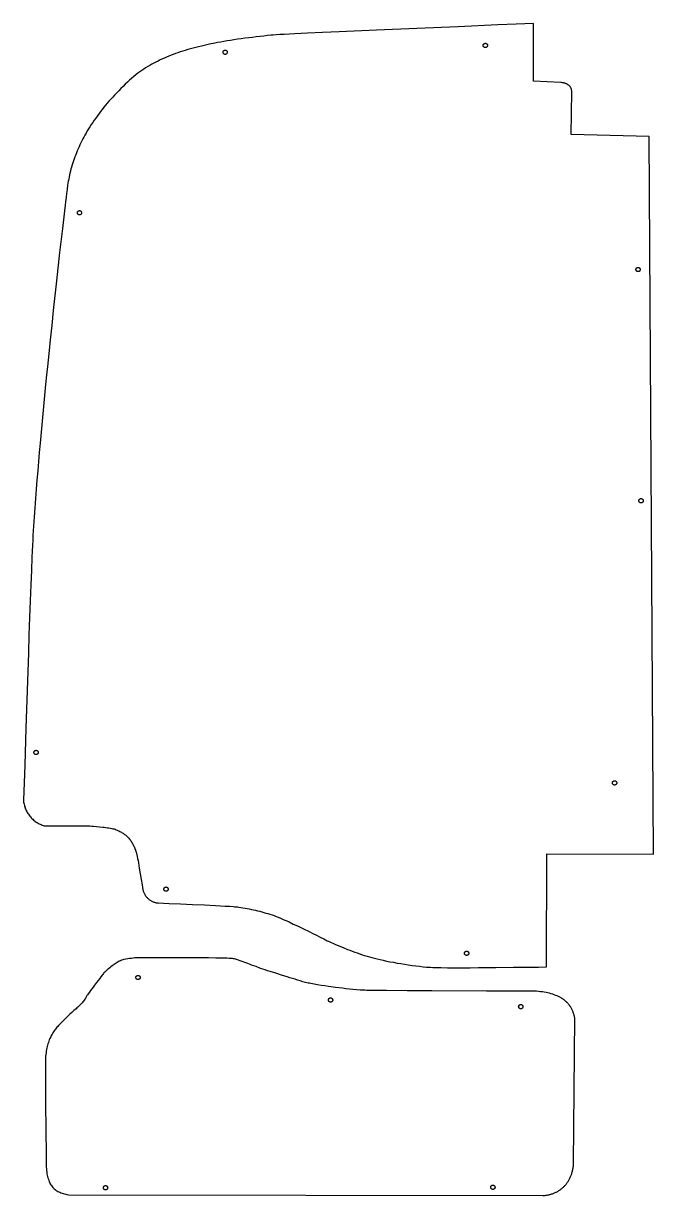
# Model space of a CAD drawing. Extents: x 100 to 8621, y -7991 to 8.
# Drawn here: x 3757 to 4342, y -4731 to -3642 of the extents above; entities that cross this region are included whole.
import ezdxf

# ---------------------------------------------------------------- set-up
doc = ezdxf.new("R2010")
doc.units = 0
doc.layers.add('Default_Layer', color=1, linetype='CONTINUOUS')

msp = doc.modelspace()

# ---------------------------------------------------------------- linework, layer by layer
at = {"layer": 'Default_Layer'}
for points in [[(3867.7, -4446.7), (3867.9, -4447.3), (3868, -4447.9), (3868.2, -4448.5), (3868.5, -4449.1), (3868.7, -4449.7), (3869, -4450.3), (3869.3, -4450.8), (3869.6, -4451.4), (3869.9, -4451.9), (3870.3, -4452.4), (3870.7, -4452.9), (3871.1, -4453.4), (3871.5, -4453.8), (3871.9, -4454.3), (3872.4, -4454.7), (3872.9, -4455.1), (3873.3, -4455.5), (3873.8, -4455.9), (3874.4, -4456.3), (3874.9, -4456.6), (3875.4, -4456.9), (3876, -4457.2), (3876.5, -4457.5), (3877.1, -4457.7), (3877.7, -4458), (3878.3, -4458.2), (3878.9, -4458.3), (3879.5, -4458.5), (3880.1, -4458.6), (3880.8, -4458.7), (3881.4, -4458.8), (3882, -4458.8), (3886.8, -4459), (3891.9, -4459.3), (3902.7, -4459.8), (3913.8, -4460.2), (3924.8, -4460.7), (3935, -4461.2), (3939.8, -4461.4), (3944.1, -4461.7), (3948.1, -4461.9), (3951.5, -4462.2), (3953, -4462.3), (3954.4, -4462.4), (3955.6, -4462.6), (3956.7, -4462.7), (3958.7, -4463), (3960.6, -4463.3), (3962.6, -4463.6), (3964.5, -4464), (3966.5, -4464.4), (3968.4, -4464.8), (3970.4, -4465.2), (3972.3, -4465.6), (3974.2, -4466.1), (3976.2, -4466.6), (3978.1, -4467.1), (3980, -4467.6), (3981.9, -4468.2), (3983.8, -4468.7), (3985.7, -4469.3), (3987.6, -4469.9), (3989.5, -4470.6), (3991.4, -4471.3), (3993.4, -4472.1), (3995.4, -4472.9), (3997.4, -4473.8), (3999.4, -4474.7), (4001.4, -4475.6), (4003.4, -4476.5), (4007.4, -4478.4), (4011.3, -4480.2), (4015, -4482), (4018.6, -4483.7), (4020.3, -4484.5), (4022, -4485.4), (4025.4, -4487.1), (4028.8, -4488.8), (4032.2, -4490.5), (4035.6, -4492.2), (4039, -4493.9), (4040.7, -4494.7), (4042.5, -4495.5), (4044.2, -4496.3), (4045.9, -4497.1), (4049.6, -4498.6), (4053.6, -4500.3), (4057.8, -4502), (4060, -4502.8), (4062.2, -4503.7), (4064.5, -4504.5), (4066.8, -4505.3), (4069.1, -4506.1), (4071.4, -4506.9), (4073.6, -4507.6), (4075.9, -4508.4), (4078.2, -4509), (4080.4, -4509.6), (4082.8, -4510.2), (4085.3, -4510.9), (4088, -4511.5), (4090.9, -4512.1), (4094, -4512.8), (4097.2, -4513.4), (4100.5, -4514), (4103.8, -4514.7), (4107.3, -4515.2), (4110.7, -4515.8), (4114.2, -4516.4), (4117.7, -4516.9), (4121.2, -4517.3), (4124.6, -4517.7), (4128, -4518.1), (4131.2, -4518.4), (4133, -4518.5), (4134.9, -4518.6), (4137.1, -4518.7), (4139.4, -4518.8), (4142, -4518.9), (4144.7, -4518.9), (4150.6, -4519), (4157.2, -4519), (4164.2, -4519), (4171.6, -4519), (4179.4, -4518.9), (4195.5, -4518.8), (4211.9, -4518.6), (4219.9, -4518.5), (4227.8, -4518.4), (4235.3, -4518.4), (4242.5, -4518.3), (4242.9, -4413.3), (4342.1, -4413.6), (4337.9, -3746.6), (4265.6, -3744.8), (4266.2, -3705.2), (4266.2, -3704.7), (4266.1, -3704.2), (4266, -3703.8), (4265.9, -3703.4), (4265.8, -3702.9), (4265.7, -3702.5), (4265.5, -3702.1), (4265.4, -3701.7), (4265.2, -3701.4), (4264.9, -3701), (4264.7, -3700.7), (4264.5, -3700.3), (4264.2, -3700), (4263.9, -3699.7), (4263.6, -3699.4), (4263.3, -3699.1), (4263, -3698.9), (4262.6, -3698.6), (4262.2, -3698.4), (4261.8, -3698.2), (4261.4, -3697.9), (4261, -3697.8), (4260.6, -3697.6), (4260.2, -3697.4), (4259.7, -3697.3), (4259.2, -3697.1), (4258.7, -3697), (4258.2, -3696.9), (4257.7, -3696.8), (4257.2, -3696.8), (4256.7, -3696.7), (4256.1, -3696.7), (4230.5, -3695.3), (4230.5, -3641.7), (4214.5, -3642.4), (4197.4, -3643.1), (4160.5, -3644.7), (4122.2, -3646.4), (4084.6, -3648), (4050, -3649.5), (4034.6, -3650.2), (4020.7, -3650.8), (4008.7, -3651.4), (3998.8, -3651.9), (3994.8, -3652.1), (3991.4, -3652.3), (3988.6, -3652.5), (3986.6, -3652.7), (3983.3, -3653), (3979.9, -3653.4), (3976.5, -3653.7), (3973, -3654.1), (3969.5, -3654.6), (3966, -3655), (3962.5, -3655.5), (3959, -3655.9), (3955.6, -3656.4), (3952.2, -3656.9), (3949, -3657.4), (3945.8, -3657.9), (3942.8, -3658.5), (3939.9, -3659), (3937.1, -3659.5), (3934.6, -3660), (3929.6, -3661), (3927.1, -3661.6), (3924.5, -3662.2), (3922, -3662.8), (3919.4, -3663.4), (3916.9, -3664), (3914.3, -3664.6), (3911.8, -3665.3), (3909.4, -3666), (3907, -3666.7), (3904.6, -3667.4), (3902.3, -3668.1), (3900, -3668.9), (3897.9, -3669.7), (3895.8, -3670.5), (3893.8, -3671.3), (3891.7, -3672.1), (3889.7, -3672.9), (3887.7, -3673.8), (3885.7, -3674.7), (3883.7, -3675.6), (3881.7, -3676.6), (3879.8, -3677.6), (3877.8, -3678.6), (3875.9, -3679.6), (3874, -3680.7), (3872.1, -3681.8), (3870.2, -3682.9), (3868.4, -3684.1), (3866.6, -3685.3), (3864.8, -3686.6), (3863.9, -3687.2), (3863, -3687.9), (3861.1, -3689.4), (3859.2, -3691), (3857.2, -3692.7), (3855.3, -3694.4), (3853.2, -3696.3), (3851.2, -3698.2), (3849.2, -3700.2), (3847.2, -3702.1), (3845.2, -3704.2), (3843.3, -3706.2), (3841.4, -3708.2), (3839.6, -3710.2), (3837.8, -3712.1), (3836.1, -3714), (3834.5, -3715.9), (3833, -3717.7), (3831.4, -3719.6), (3829.9, -3721.6), (3828.4, -3723.5), (3826.9, -3725.5), (3825.4, -3727.6), (3823.9, -3729.6), (3822.5, -3731.6), (3821.1, -3733.7), (3819.7, -3735.7), (3818.4, -3737.7), (3817.1, -3739.7), (3816, -3741.6), (3814.8, -3743.5), (3813.8, -3745.4), (3812.8, -3747.2), (3811.8, -3748.9), (3810.9, -3750.7), (3810, -3752.6), (3809.1, -3754.4), (3808.3, -3756.2), (3807.5, -3758.1), (3806.7, -3760), (3805.9, -3761.9), (3805.2, -3763.7), (3804.5, -3765.6), (3803.8, -3767.5), (3803.1, -3769.4), (3802.5, -3771.3), (3801.9, -3773.2), (3801.3, -3775.1), (3800.8, -3776.9), (3800.3, -3778.8), (3799.8, -3780.7), (3799.4, -3782.5), (3799, -3784.4), (3798.7, -3786.3), (3798.3, -3788.2), (3798, -3790.1), (3797.7, -3792), (3797.2, -3795.9), (3796.7, -3799.7), (3796.2, -3803.5), (3795.7, -3807.4), (3795.3, -3810.5), (3794.7, -3815.9), (3792.8, -3832.3), (3790.3, -3854.6), (3787.4, -3880.7), (3784.4, -3908.4), (3782.9, -3922.2), (3781.5, -3935.6), (3780.1, -3948.5), (3778.9, -3960.4), (3777.8, -3971.1), (3776.9, -3980.5), (3775.3, -3997.6), (3773.7, -4014.6), (3772.1, -4031.7), (3771.3, -4040.3), (3770.6, -4048.8), (3769.9, -4057.4), (3769.2, -4065.9), (3768.5, -4074.5), (3767.8, -4083), (3767.2, -4091.6), (3766.6, -4100.1), (3766.1, -4108.7), (3765.5, -4117.3), (3765.3, -4121.7), (3765, -4126.6), (3764.7, -4131.9), (3764.5, -4137.6), (3764, -4149.9), (3763.4, -4163.4), (3762.9, -4178), (3762.3, -4193.5), (3761.7, -4209.7), (3761.2, -4226.6), (3760, -4261.3), (3758.9, -4296.5), (3757.8, -4330.8), (3757.2, -4347.3), (3756.7, -4363), (3756.7, -4364.1), (3756.8, -4365.1), (3757, -4366.2), (3757.2, -4367.2), (3757.5, -4368.2), (3757.7, -4369.2), (3758.1, -4370.1), (3758.4, -4371.1), (3758.8, -4372.1), (3759.3, -4373), (3759.7, -4373.9), (3760.2, -4374.8), (3760.8, -4375.7), (3761.3, -4376.5), (3761.9, -4377.3), (3762.6, -4378.2), (3763.2, -4378.9), (3763.9, -4379.7), (3764.6, -4380.4), (3765.3, -4381.1), (3766.1, -4381.8), (3766.9, -4382.5), (3767.7, -4383.1), (3768.5, -4383.7), (3769.4, -4384.2), (3770.3, -4384.7), (3771.2, -4385.2), (3772.1, -4385.7), (3773, -4386.1), (3774, -4386.5), (3774.9, -4386.8), (3775.9, -4387.1), (3782, -4387.1), (3788.5, -4387.1), (3801.9, -4387.1), (3808.2, -4387.1), (3813.8, -4387.2), (3816.2, -4387.2), (3818.4, -4387.3), (3820.2, -4387.4), (3821.8, -4387.5), (3824.5, -4387.7), (3827.4, -4388), (3830.4, -4388.3), (3831.8, -4388.5), (3833.3, -4388.7), (3834.7, -4388.9), (3836.1, -4389.1), (3837.4, -4389.3), (3838.7, -4389.6), (3839.8, -4389.9), (3840.9, -4390.1), (3841.9, -4390.4), (3842.8, -4390.8), (3843.6, -4391.1), (3844.5, -4391.5), (3845.3, -4391.9), (3846.1, -4392.3), (3846.9, -4392.7), (3847.7, -4393.1), (3848.4, -4393.6), (3849.2, -4394.1), (3849.9, -4394.6), (3850.7, -4395.2), (3851.4, -4395.7), (3852.1, -4396.3), (3852.7, -4396.9), (3853.4, -4397.5), (3854, -4398.1), (3854.6, -4398.8), (3855.2, -4399.5), (3855.7, -4400.2), (3856.3, -4400.9), (3856.8, -4401.7), (3857.3, -4402.4), (3857.7, -4403.2), (3858.2, -4404), (3858.6, -4404.8), (3859, -4405.7), (3859.4, -4406.5), (3859.7, -4407.3), (3860.1, -4408.2), (3860.7, -4409.9), (3861.4, -4411.6), (3861.5, -4412.1), (3861.7, -4412.7), (3862, -4414), (3862.3, -4415.6), (3862.7, -4417.4), (3863.1, -4419.4), (3863.5, -4421.7), (3864.3, -4426.5), (3866.1, -4436.9), (3866.9, -4442), (3867.7, -4446.7)], [(3942.1, -3668.3), (3942.1, -3668.1), (3942.1, -3667.9), (3942.2, -3667.7), (3942.3, -3667.5), (3942.4, -3667.3), (3942.5, -3667.2), (3942.6, -3667), (3942.7, -3666.9), (3942.9, -3666.8), (3943, -3666.7), (3943.2, -3666.6), (3943.4, -3666.5), (3943.6, -3666.4), (3943.8, -3666.4), (3944, -3666.4), (3944.2, -3666.4), (3944.4, -3666.4), (3944.6, -3666.4), (3944.8, -3666.5), (3944.9, -3666.6), (3945.1, -3666.7), (3945.3, -3666.8), (3945.4, -3666.9), (3945.6, -3667), (3945.7, -3667.2), (3945.8, -3667.3), (3945.9, -3667.5), (3945.9, -3667.7), (3946, -3667.9), (3946, -3668.1), (3946.1, -3668.3), (3946.1, -3668.5), (3946, -3668.7), (3946, -3668.9), (3945.9, -3669.1), (3945.9, -3669.3), (3945.8, -3669.4), (3945.7, -3669.6), (3945.5, -3669.7), (3945.4, -3669.9), (3945.3, -3670), (3945.1, -3670.1), (3944.9, -3670.2), (3944.7, -3670.3), (3944.6, -3670.3), (3944.4, -3670.4), (3944.2, -3670.4), (3944, -3670.4), (3943.8, -3670.4), (3943.6, -3670.3), (3943.4, -3670.3), (3943.2, -3670.2), (3943, -3670.1), (3942.9, -3670), (3942.7, -3669.9), (3942.6, -3669.7), (3942.5, -3669.6), (3942.4, -3669.4), (3942.3, -3669.2), (3942.2, -3669.1), (3942.1, -3668.9), (3942.1, -3668.7), (3942.1, -3668.5), (3942.1, -3668.3)], [(4183.8, -3662), (4183.8, -3661.8), (4183.9, -3661.6), (4183.9, -3661.4), (4184, -3661.2), (4184.1, -3661.1), (4184.2, -3660.9), (4184.3, -3660.8), (4184.5, -3660.6), (4184.6, -3660.5), (4184.8, -3660.4), (4185, -3660.3), (4185.1, -3660.2), (4185.3, -3660.2), (4185.5, -3660.1), (4185.7, -3660.1), (4185.9, -3660.1), (4186.1, -3660.1), (4186.3, -3660.2), (4186.5, -3660.2), (4186.7, -3660.3), (4186.9, -3660.4), (4187, -3660.5), (4187.2, -3660.6), (4187.3, -3660.8), (4187.4, -3660.9), (4187.5, -3661.1), (4187.6, -3661.3), (4187.7, -3661.4), (4187.8, -3661.6), (4187.8, -3661.8), (4187.8, -3662), (4187.8, -3662.2), (4187.8, -3662.4), (4187.8, -3662.6), (4187.7, -3662.8), (4187.6, -3663), (4187.5, -3663.2), (4187.4, -3663.3), (4187.3, -3663.5), (4187.2, -3663.6), (4187, -3663.7), (4186.9, -3663.8), (4186.7, -3663.9), (4186.5, -3664), (4186.3, -3664), (4186.1, -3664.1), (4185.9, -3664.1), (4185.7, -3664.1), (4185.5, -3664.1), (4185.3, -3664), (4185.1, -3664), (4185, -3663.9), (4184.8, -3663.8), (4184.6, -3663.7), (4184.5, -3663.6), (4184.3, -3663.4), (4184.2, -3663.3), (4184.1, -3663.1), (4184, -3663), (4183.9, -3662.8), (4183.9, -3662.6), (4183.8, -3662.4), (4183.8, -3662.2), (4183.8, -3662)], [(3806.8, -3817.5), (3806.8, -3817.3), (3806.8, -3817.1), (3806.9, -3816.9), (3807, -3816.7), (3807.1, -3816.6), (3807.2, -3816.4), (3807.3, -3816.3), (3807.4, -3816.1), (3807.6, -3816), (3807.7, -3815.9), (3807.9, -3815.8), (3808.1, -3815.7), (3808.3, -3815.7), (3808.5, -3815.6), (3808.7, -3815.6), (3808.9, -3815.6), (3809.1, -3815.6), (3809.3, -3815.7), (3809.5, -3815.7), (3809.6, -3815.8), (3809.8, -3815.9), (3810, -3816), (3810.1, -3816.1), (3810.3, -3816.3), (3810.4, -3816.4), (3810.5, -3816.6), (3810.6, -3816.8), (3810.6, -3816.9), (3810.7, -3817.1), (3810.7, -3817.3), (3810.8, -3817.5), (3810.8, -3817.7), (3810.7, -3817.9), (3810.7, -3818.1), (3810.6, -3818.3), (3810.6, -3818.5), (3810.5, -3818.7), (3810.4, -3818.8), (3810.2, -3819), (3810.1, -3819.1), (3810, -3819.2), (3809.8, -3819.3), (3809.6, -3819.4), (3809.4, -3819.5), (3809.3, -3819.6), (3809.1, -3819.6), (3808.9, -3819.6), (3808.7, -3819.6), (3808.5, -3819.6), (3808.3, -3819.6), (3808.1, -3819.5), (3807.9, -3819.4), (3807.7, -3819.3), (3807.6, -3819.2), (3807.4, -3819.1), (3807.3, -3819), (3807.2, -3818.8), (3807.1, -3818.6), (3807, -3818.5), (3806.9, -3818.3), (3806.8, -3818.1), (3806.8, -3817.9), (3806.8, -3817.7), (3806.8, -3817.5)], [(4325.7, -3870.2), (4325.7, -3870), (4325.8, -3869.8), (4325.8, -3869.6), (4325.9, -3869.5), (4326, -3869.3), (4326.1, -3869.1), (4326.2, -3869), (4326.4, -3868.9), (4326.5, -3868.7), (4326.7, -3868.6), (4326.9, -3868.5), (4327, -3868.5), (4327.2, -3868.4), (4327.4, -3868.4), (4327.6, -3868.3), (4327.8, -3868.3), (4328, -3868.4), (4328.2, -3868.4), (4328.4, -3868.5), (4328.6, -3868.5), (4328.8, -3868.6), (4328.9, -3868.7), (4329.1, -3868.9), (4329.2, -3869), (4329.3, -3869.2), (4329.4, -3869.3), (4329.5, -3869.5), (4329.6, -3869.7), (4329.7, -3869.8), (4329.7, -3870), (4329.7, -3870.2), (4329.7, -3870.4), (4329.7, -3870.7), (4329.7, -3870.8), (4329.6, -3871), (4329.5, -3871.2), (4329.4, -3871.4), (4329.3, -3871.5), (4329.2, -3871.7), (4329.1, -3871.8), (4328.9, -3871.9), (4328.8, -3872.1), (4328.6, -3872.1), (4328.4, -3872.2), (4328.2, -3872.3), (4328, -3872.3), (4327.8, -3872.3), (4327.6, -3872.3), (4327.4, -3872.3), (4327.2, -3872.3), (4327, -3872.2), (4326.8, -3872.1), (4326.7, -3872), (4326.5, -3871.9), (4326.4, -3871.8), (4326.2, -3871.7), (4326.1, -3871.5), (4326, -3871.4), (4325.9, -3871.2), (4325.8, -3871), (4325.8, -3870.8), (4325.7, -3870.6), (4325.7, -3870.4), (4325.7, -3870.2)], [(4328.5, -4085.1), (4328.5, -4084.9), (4328.5, -4084.7), (4328.6, -4084.5), (4328.7, -4084.3), (4328.8, -4084.1), (4328.9, -4084), (4329, -4083.8), (4329.1, -4083.7), (4329.3, -4083.6), (4329.5, -4083.5), (4329.6, -4083.4), (4329.8, -4083.3), (4330, -4083.2), (4330.2, -4083.2), (4330.4, -4083.2), (4330.6, -4083.2), (4330.8, -4083.2), (4331, -4083.2), (4331.2, -4083.3), (4331.4, -4083.4), (4331.5, -4083.5), (4331.7, -4083.6), (4331.8, -4083.7), (4332, -4083.8), (4332.1, -4084), (4332.2, -4084.2), (4332.3, -4084.3), (4332.4, -4084.5), (4332.4, -4084.7), (4332.5, -4084.9), (4332.5, -4085.1), (4332.5, -4085.3), (4332.5, -4085.5), (4332.4, -4085.7), (4332.4, -4085.9), (4332.3, -4086.1), (4332.2, -4086.2), (4332.1, -4086.4), (4332, -4086.5), (4331.8, -4086.7), (4331.7, -4086.8), (4331.5, -4086.9), (4331.3, -4087), (4331.2, -4087.1), (4331, -4087.1), (4330.8, -4087.2), (4330.6, -4087.2), (4330.4, -4087.2), (4330.2, -4087.2), (4330, -4087.1), (4329.8, -4087.1), (4329.6, -4087), (4329.4, -4086.9), (4329.3, -4086.8), (4329.1, -4086.7), (4329, -4086.5), (4328.9, -4086.4), (4328.8, -4086.2), (4328.7, -4086), (4328.6, -4085.9), (4328.5, -4085.7), (4328.5, -4085.5), (4328.5, -4085.3), (4328.5, -4085.1)], [(3766.4, -4318.9), (3766.4, -4318.7), (3766.4, -4318.5), (3766.5, -4318.3), (3766.6, -4318.2), (3766.7, -4318), (3766.8, -4317.8), (3766.9, -4317.7), (3767, -4317.5), (3767.2, -4317.4), (3767.3, -4317.3), (3767.5, -4317.2), (3767.7, -4317.2), (3767.9, -4317.1), (3768.1, -4317.1), (3768.3, -4317), (3768.5, -4317), (3768.7, -4317.1), (3768.9, -4317.1), (3769.1, -4317.2), (3769.2, -4317.2), (3769.4, -4317.3), (3769.6, -4317.4), (3769.7, -4317.6), (3769.9, -4317.7), (3770, -4317.8), (3770.1, -4318), (3770.2, -4318.2), (3770.3, -4318.4), (3770.3, -4318.5), (3770.3, -4318.7), (3770.4, -4318.9), (3770.4, -4319.1), (3770.3, -4319.3), (3770.3, -4319.5), (3770.2, -4319.7), (3770.2, -4319.9), (3770.1, -4320.1), (3770, -4320.2), (3769.8, -4320.4), (3769.7, -4320.5), (3769.6, -4320.6), (3769.4, -4320.7), (3769.2, -4320.8), (3769.1, -4320.9), (3768.9, -4321), (3768.7, -4321), (3768.5, -4321), (3768.3, -4321), (3768.1, -4321), (3767.9, -4321), (3767.7, -4320.9), (3767.5, -4320.8), (3767.3, -4320.7), (3767.2, -4320.6), (3767, -4320.5), (3766.9, -4320.4), (3766.8, -4320.2), (3766.7, -4320.1), (3766.6, -4319.9), (3766.5, -4319.7), (3766.4, -4319.5), (3766.4, -4319.3), (3766.4, -4319.1), (3766.4, -4318.9)], [(4303.9, -4347.2), (4304, -4347), (4304, -4346.8), (4304.1, -4346.6), (4304.1, -4346.4), (4304.2, -4346.3), (4304.3, -4346.1), (4304.5, -4345.9), (4304.6, -4345.8), (4304.7, -4345.7), (4304.9, -4345.6), (4305.1, -4345.5), (4305.2, -4345.4), (4305.4, -4345.4), (4305.6, -4345.3), (4305.8, -4345.3), (4306, -4345.3), (4306.2, -4345.3), (4306.4, -4345.4), (4306.6, -4345.4), (4306.8, -4345.5), (4307, -4345.6), (4307.1, -4345.7), (4307.3, -4345.8), (4307.4, -4346), (4307.5, -4346.1), (4307.6, -4346.3), (4307.7, -4346.4), (4307.8, -4346.6), (4307.9, -4346.8), (4307.9, -4347), (4307.9, -4347.2), (4307.9, -4347.4), (4307.9, -4347.6), (4307.9, -4347.8), (4307.8, -4348), (4307.7, -4348.2), (4307.6, -4348.3), (4307.5, -4348.5), (4307.4, -4348.6), (4307.3, -4348.8), (4307.1, -4348.9), (4307, -4349), (4306.8, -4349.1), (4306.6, -4349.2), (4306.4, -4349.2), (4306.2, -4349.3), (4306, -4349.3), (4305.8, -4349.3), (4305.6, -4349.3), (4305.4, -4349.2), (4305.2, -4349.2), (4305.1, -4349.1), (4304.9, -4349), (4304.7, -4348.9), (4304.6, -4348.8), (4304.4, -4348.6), (4304.3, -4348.5), (4304.2, -4348.3), (4304.1, -4348.2), (4304, -4348), (4304, -4347.8), (4304, -4347.6), (4303.9, -4347.4), (4303.9, -4347.2)], [(3887.1, -4445.9), (3887.1, -4445.7), (3887.2, -4445.5), (3887.2, -4445.4), (3887.3, -4445.2), (3887.4, -4445), (3887.5, -4444.8), (3887.6, -4444.7), (3887.8, -4444.6), (3887.9, -4444.4), (3888.1, -4444.3), (3888.2, -4444.2), (3888.4, -4444.2), (3888.6, -4444.1), (3888.8, -4444.1), (3889, -4444), (3889.2, -4444), (3889.4, -4444.1), (3889.6, -4444.1), (3889.8, -4444.2), (3890, -4444.2), (3890.1, -4444.3), (3890.3, -4444.4), (3890.4, -4444.6), (3890.6, -4444.7), (3890.7, -4444.9), (3890.8, -4445), (3890.9, -4445.2), (3891, -4445.4), (3891, -4445.6), (3891.1, -4445.7), (3891.1, -4445.9), (3891.1, -4446.1), (3891.1, -4446.4), (3891, -4446.5), (3891, -4446.7), (3890.9, -4446.9), (3890.8, -4447.1), (3890.7, -4447.2), (3890.6, -4447.4), (3890.4, -4447.5), (3890.3, -4447.7), (3890.1, -4447.8), (3889.9, -4447.9), (3889.8, -4447.9), (3889.6, -4448), (3889.4, -4448), (3889.2, -4448), (3889, -4448), (3888.8, -4448), (3888.6, -4448), (3888.4, -4447.9), (3888.2, -4447.8), (3888, -4447.8), (3887.9, -4447.6), (3887.7, -4447.5), (3887.6, -4447.4), (3887.5, -4447.2), (3887.4, -4447.1), (3887.3, -4446.9), (3887.2, -4446.7), (3887.2, -4446.5), (3887.1, -4446.3), (3887.1, -4446.1), (3887.1, -4445.9)], [(4166.5, -4505.5), (4166.5, -4505.3), (4166.5, -4505.1), (4166.6, -4504.9), (4166.7, -4504.7), (4166.7, -4504.6), (4166.9, -4504.4), (4167, -4504.3), (4167.1, -4504.1), (4167.3, -4504), (4167.4, -4503.9), (4167.6, -4503.8), (4167.8, -4503.7), (4168, -4503.7), (4168.2, -4503.6), (4168.4, -4503.6), (4168.6, -4503.6), (4168.8, -4503.6), (4169, -4503.7), (4169.1, -4503.7), (4169.3, -4503.8), (4169.5, -4503.9), (4169.7, -4504), (4169.8, -4504.1), (4169.9, -4504.3), (4170.1, -4504.4), (4170.2, -4504.6), (4170.3, -4504.7), (4170.3, -4504.9), (4170.4, -4505.1), (4170.4, -4505.3), (4170.5, -4505.5), (4170.5, -4505.7), (4170.4, -4505.9), (4170.4, -4506.1), (4170.3, -4506.3), (4170.3, -4506.5), (4170.2, -4506.7), (4170.1, -4506.8), (4169.9, -4507), (4169.8, -4507.1), (4169.6, -4507.2), (4169.5, -4507.3), (4169.3, -4507.4), (4169.1, -4507.5), (4168.9, -4507.5), (4168.8, -4507.6), (4168.6, -4507.6), (4168.4, -4507.6), (4168.1, -4507.6), (4167.9, -4507.5), (4167.8, -4507.5), (4167.6, -4507.4), (4167.4, -4507.3), (4167.3, -4507.2), (4167.1, -4507.1), (4167, -4506.9), (4166.8, -4506.8), (4166.7, -4506.6), (4166.6, -4506.5), (4166.6, -4506.3), (4166.5, -4506.1), (4166.5, -4505.9), (4166.5, -4505.7), (4166.5, -4505.5)], [(4233.3, -4540.9), (4211.3, -4540.8), (4186.8, -4540.7), (4136.1, -4540.5), (4113.2, -4540.4), (4093.9, -4540.3), (4086.1, -4540.2), (4079.8, -4540.2), (4075.3, -4540.1), (4073.7, -4540), (4072.6, -4540), (4069.4, -4539.8), (4066.1, -4539.5), (4062.8, -4539.2), (4059.5, -4538.9), (4056.3, -4538.5), (4053, -4538.1), (4046.6, -4537.3), (4040, -4536.4), (4036.6, -4535.9), (4033.2, -4535.4), (4029.9, -4534.9), (4026.8, -4534.4), (4023.8, -4533.8), (4022.5, -4533.5), (4021.2, -4533.3), (4020, -4533), (4018.7, -4532.7), (4016.3, -4532), (4013.8, -4531.3), (4011.4, -4530.6), (4009, -4529.8), (4006.6, -4529), (4004.1, -4528.3), (4001.7, -4527.5), (3996.5, -4525.9), (3991.1, -4524.2), (3985.8, -4522.6), (3983.4, -4521.8), (3981.2, -4521), (3979.2, -4520.3), (3977, -4519.6), (3972.8, -4518), (3968.7, -4516.5), (3966.8, -4515.8), (3965, -4515.2), (3963.2, -4514.5), (3961.5, -4513.9), (3959.8, -4513.2), (3958.1, -4512.5), (3956.4, -4511.9), (3955.5, -4511.6), (3954.6, -4511.3), (3953.7, -4511.1), (3952.8, -4510.9), (3951.9, -4510.7), (3951, -4510.5), (3950.4, -4510.4), (3949.3, -4510.4), (3947.8, -4510.3), (3945.9, -4510.2), (3941.2, -4510.1), (3935.4, -4510), (3928.7, -4509.9), (3921.3, -4509.9), (3913.5, -4509.8), (3905.5, -4509.8), (3889.6, -4509.7), (3875.6, -4509.7), (3869.8, -4509.8), (3865.2, -4509.8), (3862, -4509.9), (3860.9, -4509.9), (3860.3, -4509.9), (3858.7, -4510.1), (3856.9, -4510.3), (3855.2, -4510.5), (3853.5, -4510.8), (3851.8, -4511), (3850.2, -4511.4), (3849.5, -4511.5), (3848.9, -4511.7), (3848.2, -4511.9), (3847.7, -4512.1), (3847.2, -4512.3), (3846.6, -4512.5), (3846.1, -4512.8), (3845.6, -4513), (3844.6, -4513.6), (3843.7, -4514.1), (3842.7, -4514.8), (3841.8, -4515.4), (3840, -4516.7), (3839, -4517.4), (3837.9, -4518.2), (3836.9, -4519), (3835.8, -4519.9), (3834.7, -4520.8), (3833.8, -4521.6), (3832.9, -4522.4), (3832.2, -4523.1), (3831.5, -4523.8), (3830.9, -4524.5), (3830.3, -4525.2), (3829.8, -4525.9), (3828.6, -4527.4), (3827.5, -4528.9), (3824.4, -4532.9), (3822.7, -4535.1), (3821.3, -4537), (3820.1, -4538.5), (3819, -4540.1), (3817.9, -4541.7), (3816.8, -4543.3), (3816.3, -4544.1), (3815.7, -4544.9), (3814.7, -4546.7), (3814.2, -4547.5), (3813.7, -4548.3), (3813.1, -4549.2), (3812.5, -4550), (3811.9, -4550.7), (3811.2, -4551.5), (3810.6, -4552.2), (3809.9, -4552.9), (3808.5, -4554.3), (3807.1, -4555.6), (3806.3, -4556.4), (3805.5, -4557.1), (3803.6, -4558.8), (3801.7, -4560.6), (3799.9, -4562.2), (3796.5, -4565.5), (3794.8, -4567.1), (3793.3, -4568.6), (3791.9, -4570), (3790.5, -4571.4), (3789.8, -4572.1), (3789.2, -4572.8), (3788.5, -4573.6), (3787.8, -4574.3), (3786.5, -4576), (3785.9, -4576.8), (3785.2, -4577.7), (3784.5, -4578.7), (3783.9, -4579.6), (3783.3, -4580.6), (3782.7, -4581.6), (3782.2, -4582.6), (3781.7, -4583.7), (3781.2, -4584.8), (3780.7, -4586), (3780.2, -4587.2), (3779.8, -4588.4), (3779.4, -4589.7), (3779, -4590.9), (3778.7, -4592.2), (3778.4, -4593.5), (3778.1, -4595), (3777.9, -4596.5), (3777.7, -4598), (3777.5, -4599.6), (3777.3, -4601.1), (3777.2, -4602.6), (3777.1, -4603.2), (3777.1, -4604), (3777.1, -4606.7), (3777.1, -4610.5), (3777.1, -4615.2), (3777.2, -4627.2), (3777.3, -4641.5), (3777.5, -4673.3), (3777.7, -4688.7), (3777.8, -4702.4), (3777.9, -4704.1), (3778, -4705.8), (3778.1, -4707.4), (3778.3, -4708.9), (3778.5, -4710.4), (3778.8, -4711.8), (3779.1, -4713.1), (3779.4, -4714.3), (3779.8, -4715.5), (3780.2, -4716.7), (3780.6, -4717.8), (3781.1, -4718.8), (3781.6, -4719.7), (3782.1, -4720.7), (3782.7, -4721.5), (3783.3, -4722.3), (3783.9, -4723.1), (3784.6, -4723.8), (3785.3, -4724.5), (3786.1, -4725.1), (3786.9, -4725.7), (3787.7, -4726.3), (3788.6, -4726.8), (3789.5, -4727.2), (3790.5, -4727.7), (3791.5, -4728.1), (3792.5, -4728.5), (3793.6, -4728.8), (3794.7, -4729.2), (3795.9, -4729.5), (3797.1, -4729.7), (3798.4, -4730), (4239.3, -4730.7), (4240.7, -4730.6), (4241.4, -4730.5), (4242.1, -4730.4), (4242.8, -4730.3), (4243.4, -4730.2), (4244.1, -4730.1), (4244.8, -4730), (4245.5, -4729.8), (4246.1, -4729.6), (4246.8, -4729.4), (4247.4, -4729.2), (4248.1, -4729), (4248.7, -4728.8), (4249.3, -4728.6), (4250, -4728.3), (4250.6, -4728), (4251.2, -4727.7), (4251.8, -4727.5), (4252.4, -4727.1), (4253, -4726.8), (4253.5, -4726.5), (4254.1, -4726.1), (4254.7, -4725.8), (4255.2, -4725.4), (4255.8, -4725), (4256.3, -4724.6), (4256.8, -4724.2), (4257.3, -4723.7), (4257.8, -4723.3), (4258.3, -4722.8), (4258.8, -4722.4), (4259.3, -4721.9), (4259.8, -4721.4), (4260.2, -4720.9), (4260.7, -4720.4), (4261.1, -4719.8), (4261.5, -4719.3), (4261.9, -4718.7), (4262.3, -4718.2), (4262.7, -4717.6), (4263.1, -4717), (4263.4, -4716.4), (4263.8, -4715.7), (4264.1, -4715.1), (4264.4, -4714.5), (4264.7, -4713.8), (4265, -4713.1), (4265.3, -4712.5), (4265.6, -4711.8), (4265.8, -4711.1), (4266.1, -4710.4), (4266.3, -4709.6), (4266.5, -4708.9), (4266.7, -4708.1), (4266.9, -4707.4), (4267.1, -4706.6), (4267.2, -4705.8), (4267.4, -4705), (4267.5, -4704.2), (4267.6, -4703.4), (4267.7, -4702.6), (4267.7, -4701.7), (4267.8, -4700.9), (4269, -4565.7), (4268.8, -4565), (4268.6, -4564.2), (4268.4, -4563.5), (4268.2, -4562.8), (4268, -4562.1), (4267.8, -4561.4), (4267.5, -4560.7), (4267.3, -4560.1), (4267, -4559.4), (4266.7, -4558.8), (4266.4, -4558.2), (4266.1, -4557.5), (4265.8, -4556.9), (4265.5, -4556.4), (4265.2, -4555.8), (4264.8, -4555.2), (4264.4, -4554.7), (4264.1, -4554.1), (4263.7, -4553.6), (4263.3, -4553.1), (4262.8, -4552.6), (4262.4, -4552.1), (4262, -4551.6), (4261.5, -4551.2), (4261.1, -4550.7), (4260.6, -4550.3), (4260.1, -4549.9), (4259.6, -4549.4), (4259.1, -4549), (4258.5, -4548.6), (4258, -4548.2), (4257.5, -4547.9), (4256.9, -4547.5), (4256.3, -4547.1), (4255.7, -4546.8), (4255.1, -4546.5), (4253.9, -4545.8), (4252.6, -4545.2), (4251.3, -4544.7), (4249.9, -4544.1), (4248.4, -4543.7), (4246.9, -4543.2), (4245.4, -4542.8), (4243.8, -4542.4), (4242.2, -4542.1), (4240.5, -4541.8), (4238.8, -4541.5), (4237, -4541.3), (4235.1, -4541.1), (4233.3, -4540.9)], [(3865.1, -4528.2), (3865.1, -4528.4), (3865.1, -4528.6), (3865, -4528.8), (3865, -4528.9), (3864.9, -4529.1), (3864.8, -4529.3), (3864.6, -4529.4), (3864.5, -4529.6), (3864.4, -4529.7), (3864.2, -4529.8), (3864, -4529.9), (3863.9, -4530), (3863.7, -4530), (3863.5, -4530.1), (3863.3, -4530.1), (3863.1, -4530.1), (3862.9, -4530.1), (3862.7, -4530), (3862.5, -4530), (3862.3, -4529.9), (3862.1, -4529.8), (3862, -4529.7), (3861.8, -4529.6), (3861.7, -4529.5), (3861.6, -4529.3), (3861.4, -4529.1), (3861.3, -4529), (3861.3, -4528.8), (3861.2, -4528.6), (3861.2, -4528.4), (3861.1, -4528.2), (3861.1, -4528), (3861.2, -4527.8), (3861.2, -4527.6), (3861.2, -4527.4), (3861.3, -4527.2), (3861.4, -4527.1), (3861.5, -4526.9), (3861.6, -4526.8), (3861.8, -4526.6), (3861.9, -4526.5), (3862.1, -4526.4), (3862.2, -4526.3), (3862.4, -4526.2), (3862.6, -4526.2), (3862.8, -4526.1), (3863, -4526.1), (3863.2, -4526.1), (3863.4, -4526.1), (3863.6, -4526.1), (3863.8, -4526.2), (3864, -4526.3), (3864.2, -4526.4), (3864.3, -4526.5), (3864.5, -4526.6), (3864.6, -4526.7), (3864.7, -4526.9), (3864.8, -4527), (3864.9, -4527.2), (3865, -4527.4), (3865.1, -4527.6), (3865.1, -4527.8), (3865.1, -4528), (3865.1, -4528.2)], [(4044, -4549.1), (4044, -4549.3), (4044, -4549.5), (4043.9, -4549.7), (4043.8, -4549.9), (4043.7, -4550), (4043.6, -4550.2), (4043.5, -4550.4), (4043.4, -4550.5), (4043.2, -4550.6), (4043.1, -4550.7), (4042.9, -4550.8), (4042.7, -4550.9), (4042.5, -4551), (4042.3, -4551), (4042.1, -4551), (4041.9, -4551), (4041.7, -4551), (4041.5, -4551), (4041.3, -4550.9), (4041.2, -4550.8), (4041, -4550.8), (4040.8, -4550.7), (4040.7, -4550.5), (4040.5, -4550.4), (4040.4, -4550.3), (4040.3, -4550.1), (4040.2, -4549.9), (4040.1, -4549.7), (4040.1, -4549.6), (4040, -4549.4), (4040, -4549.2), (4040, -4549), (4040, -4548.8), (4040.1, -4548.6), (4040.1, -4548.4), (4040.2, -4548.2), (4040.3, -4548), (4040.4, -4547.9), (4040.5, -4547.7), (4040.6, -4547.6), (4040.8, -4547.4), (4040.9, -4547.3), (4041.1, -4547.2), (4041.3, -4547.2), (4041.5, -4547.1), (4041.7, -4547.1), (4041.9, -4547), (4042.1, -4547), (4042.3, -4547.1), (4042.5, -4547.1), (4042.7, -4547.1), (4042.8, -4547.2), (4043, -4547.3), (4043.2, -4547.4), (4043.3, -4547.5), (4043.5, -4547.7), (4043.6, -4547.8), (4043.7, -4548), (4043.8, -4548.1), (4043.9, -4548.3), (4043.9, -4548.5), (4044, -4548.7), (4044, -4548.9), (4044, -4549.1)], [(4220.7, -4555.3), (4220.7, -4555.5), (4220.7, -4555.7), (4220.6, -4555.9), (4220.5, -4556), (4220.4, -4556.2), (4220.3, -4556.4), (4220.2, -4556.5), (4220.1, -4556.7), (4219.9, -4556.8), (4219.8, -4556.9), (4219.6, -4557), (4219.4, -4557.1), (4219.2, -4557.1), (4219.1, -4557.2), (4218.9, -4557.2), (4218.6, -4557.2), (4218.4, -4557.2), (4218.2, -4557.1), (4218.1, -4557.1), (4217.9, -4557), (4217.7, -4556.9), (4217.5, -4556.8), (4217.4, -4556.7), (4217.3, -4556.6), (4217.1, -4556.4), (4217, -4556.3), (4216.9, -4556.1), (4216.8, -4555.9), (4216.8, -4555.7), (4216.7, -4555.5), (4216.7, -4555.3), (4216.7, -4555.1), (4216.7, -4554.9), (4216.8, -4554.7), (4216.8, -4554.5), (4216.9, -4554.4), (4217, -4554.2), (4217.1, -4554), (4217.2, -4553.9), (4217.4, -4553.7), (4217.5, -4553.6), (4217.7, -4553.5), (4217.8, -4553.4), (4218, -4553.3), (4218.2, -4553.3), (4218.4, -4553.2), (4218.6, -4553.2), (4218.8, -4553.2), (4219, -4553.2), (4219.2, -4553.3), (4219.4, -4553.3), (4219.6, -4553.4), (4219.7, -4553.5), (4219.9, -4553.6), (4220, -4553.7), (4220.2, -4553.8), (4220.3, -4554), (4220.4, -4554.1), (4220.5, -4554.3), (4220.6, -4554.5), (4220.6, -4554.7), (4220.7, -4554.9), (4220.7, -4555.1), (4220.7, -4555.3)], [(3834.9, -4723.5), (3834.9, -4723.7), (3834.8, -4723.9), (3834.8, -4724.1), (3834.7, -4724.3), (3834.6, -4724.5), (3834.5, -4724.6), (3834.4, -4724.8), (3834.3, -4724.9), (3834.1, -4725), (3834, -4725.1), (3833.8, -4725.2), (3833.6, -4725.3), (3833.4, -4725.4), (3833.2, -4725.4), (3833, -4725.4), (3832.8, -4725.4), (3832.6, -4725.4), (3832.4, -4725.4), (3832.2, -4725.3), (3832.1, -4725.3), (3831.9, -4725.2), (3831.7, -4725.1), (3831.6, -4724.9), (3831.4, -4724.8), (3831.3, -4724.7), (3831.2, -4724.5), (3831.1, -4724.3), (3831, -4724.2), (3831, -4724), (3830.9, -4723.8), (3830.9, -4723.6), (3830.9, -4723.4), (3830.9, -4723.2), (3831, -4723), (3831, -4722.8), (3831.1, -4722.6), (3831.2, -4722.4), (3831.3, -4722.3), (3831.4, -4722.1), (3831.5, -4722), (3831.7, -4721.9), (3831.8, -4721.7), (3832, -4721.7), (3832.2, -4721.6), (3832.4, -4721.5), (3832.6, -4721.5), (3832.8, -4721.4), (3833, -4721.4), (3833.2, -4721.5), (3833.4, -4721.5), (3833.6, -4721.6), (3833.7, -4721.6), (3833.9, -4721.7), (3834.1, -4721.8), (3834.2, -4721.9), (3834.4, -4722.1), (3834.5, -4722.2), (3834.6, -4722.4), (3834.7, -4722.6), (3834.8, -4722.7), (3834.8, -4722.9), (3834.9, -4723.1), (3834.9, -4723.3), (3834.9, -4723.5)], [(4194.8, -4723.1), (4194.8, -4723.3), (4194.7, -4723.5), (4194.7, -4723.6), (4194.6, -4723.8), (4194.5, -4724), (4194.4, -4724.2), (4194.3, -4724.3), (4194.1, -4724.4), (4194, -4724.6), (4193.8, -4724.7), (4193.7, -4724.8), (4193.5, -4724.9), (4193.3, -4724.9), (4193.1, -4725), (4192.9, -4725), (4192.7, -4725), (4192.5, -4725), (4192.3, -4724.9), (4192.1, -4724.9), (4191.9, -4724.8), (4191.8, -4724.7), (4191.6, -4724.6), (4191.5, -4724.5), (4191.3, -4724.3), (4191.2, -4724.2), (4191.1, -4724), (4191, -4723.9), (4190.9, -4723.7), (4190.8, -4723.5), (4190.8, -4723.3), (4190.8, -4723.1), (4190.8, -4722.9), (4190.8, -4722.7), (4190.8, -4722.5), (4190.9, -4722.3), (4191, -4722.1), (4191.1, -4722), (4191.2, -4721.8), (4191.3, -4721.7), (4191.4, -4721.5), (4191.6, -4721.4), (4191.7, -4721.3), (4191.9, -4721.2), (4192.1, -4721.1), (4192.2, -4721.1), (4192.4, -4721), (4192.6, -4721), (4192.8, -4721), (4193.1, -4721), (4193.2, -4721), (4193.4, -4721.1), (4193.6, -4721.2), (4193.8, -4721.3), (4194, -4721.4), (4194.1, -4721.5), (4194.2, -4721.6), (4194.4, -4721.8), (4194.5, -4721.9), (4194.6, -4722.1), (4194.6, -4722.3), (4194.7, -4722.5), (4194.7, -4722.6), (4194.8, -4722.8), (4194.8, -4723.1)]]:
    msp.add_lwpolyline(points, close=True, dxfattribs=at)

doc.saveas('drawing.dxf')
